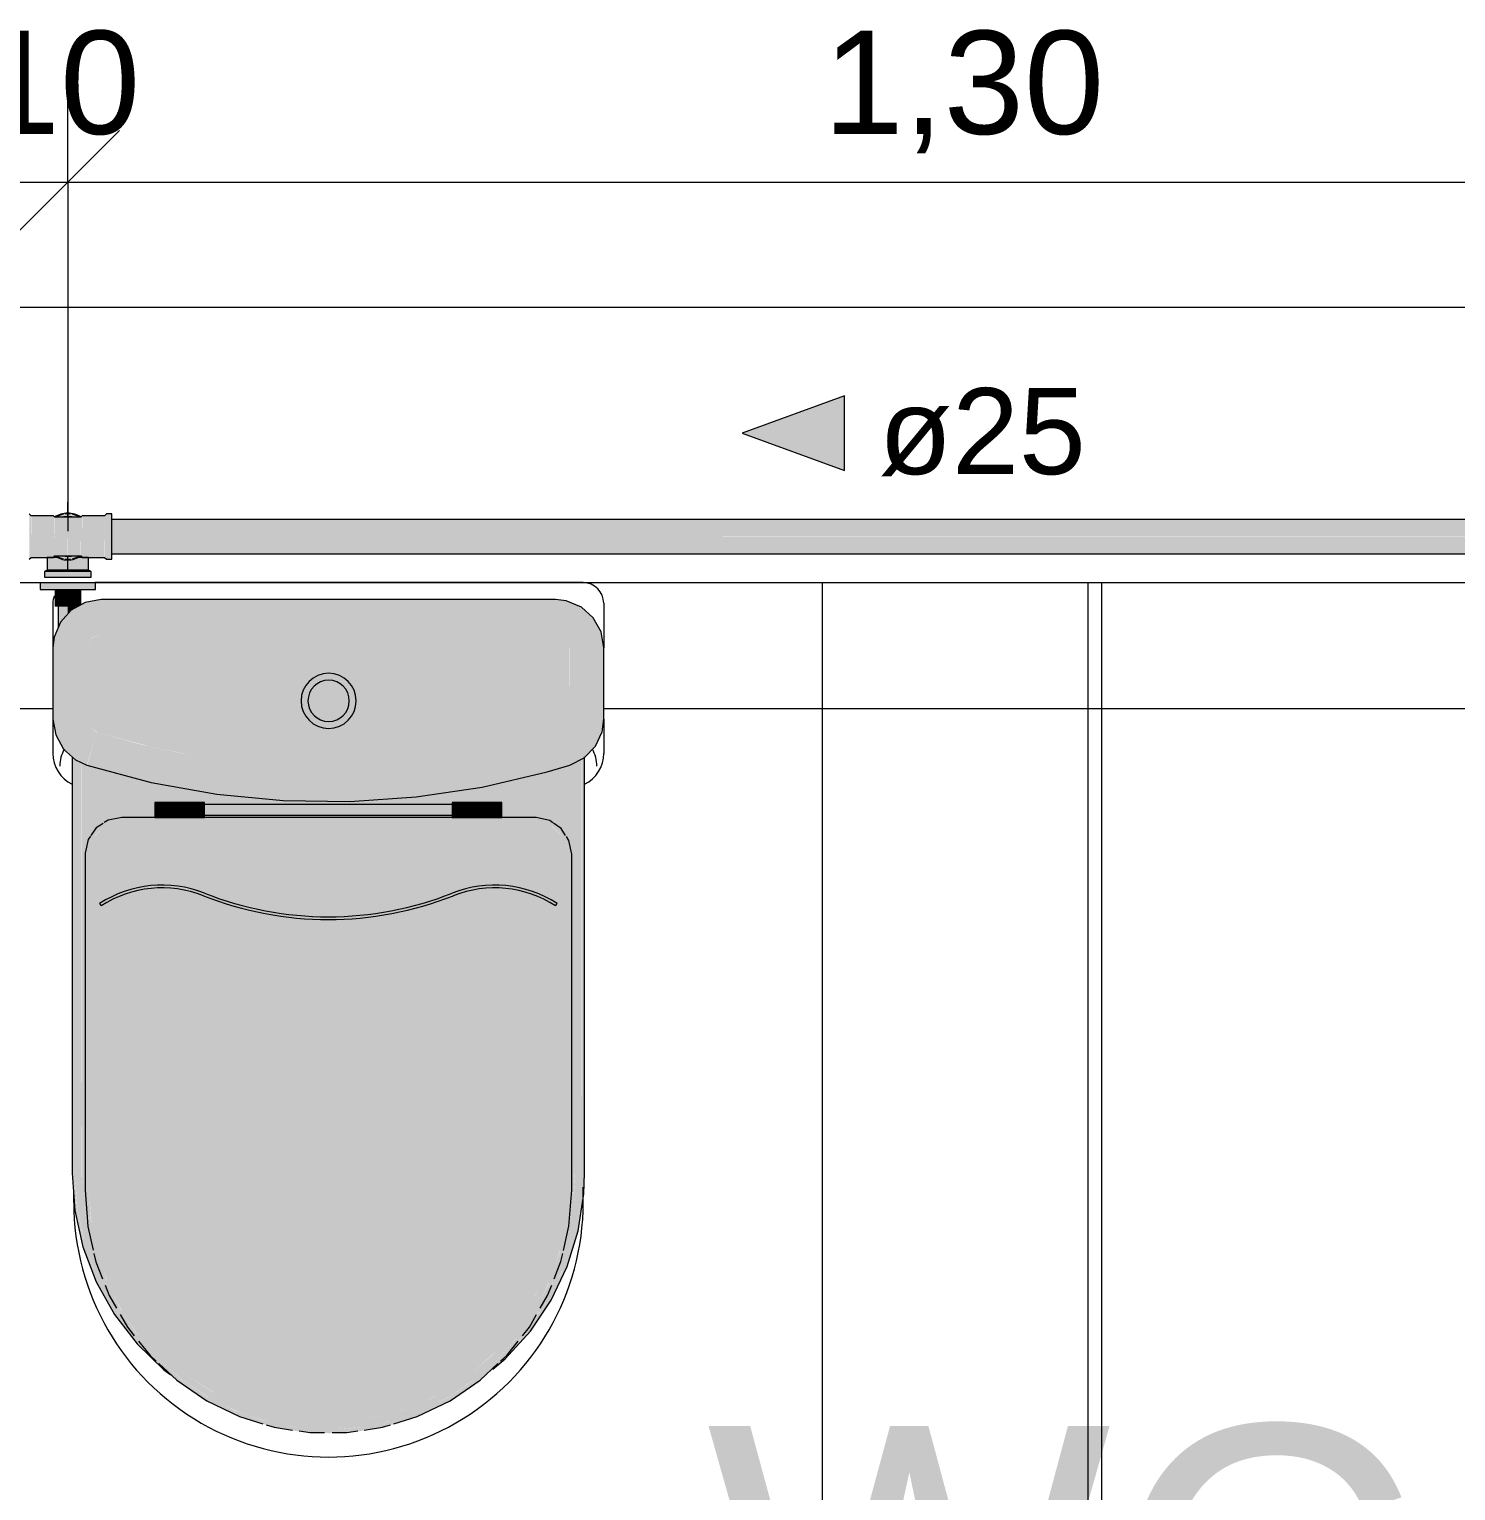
# Model space of a CAD drawing. Header units: metres. Extents: x -0.9 to 62, y -37.3 to 60.
# Drawn here: x 40.659 to 41.695, y 58.512 to 59.574 of the extents above; entities that cross this region are included whole.
import ezdxf

# ---------------------------------------------------------------- set-up
doc = ezdxf.new("R2010")
doc.units = ezdxf.units.M
for name, color, linetype, lineweight in [('A-ANNO-DIMS', 7, 'Continuous', 5), ('A-ANNO-DIMS-25', 7, 'Continuous', 5), ('ARQ-PAR', 7, 'Continuous', 5), ('ARQ-PIS', 7, 'Continuous', 5), ('ARQ-SAN', 7, 'Continuous', 5), ('ARQ-TEXTO-AMBIENTES-50', 7, 'Continuous', 5), ('KIRYA - PISO', 7, 'Continuous', 5), ('P-PIPE', 7, 'Continuous', 5), ('P-PIPE-CNTR', 7, 'Continuous', 5), ('P-PIPE-IDEN', 7, 'Continuous', 5), ('P-SANR-FIXT', 7, 'Continuous', 5)]:
    doc.layers.add(name, color=color, linetype=linetype, lineweight=lineweight)
doc.layers.add('ARQ_1100_BASE_TÉRREO_GARAGEM_dwg', color=7, linetype='Continuous', lineweight=5, true_color=0x767676)
doc.styles.add('Arial_2', font='arial.ttf', dxfattribs={"height": 0.075})
doc.styles.add('Arial_3', font='arial.ttf', dxfattribs={"height": 0.0625})
doc.styles.add('SansSerif', font='sanss___.ttf', dxfattribs={"height": 0.222776})
doc.dimstyles.new('Diagonal_-_2_mm_Arial_-_PRETO', dxfattribs={"dimscale": 0.3048, "dimtxt": 0.076519, "dimasz": 0.246063, "dimexe": 0.19685, "dimexo": 0.123031, "dimgap": 0.04101, "dimtad": 1, "dimrnd": 0.01, "dimzin": 0, "dimdsep": 46, "dimtxsty": 'Arial_2', "dimblk1": 'OBLIQUE', "dimblk2": 'OBLIQUE', "dimsah": 1, "dimcen": 0.09, "dimdle": 0.19685, "dimazin": 0, "dimtfac": 1, "dimtdec": 4, "dimtix": 1, "dimtmove": 0, "dimatfit": 3, "dimfxl": 1, "dimtvp": 1, "dimtolj": 1, "dimtzin": 0, "dimarcsym": 2})

# ---------------------------------------------------------------- blocks, each defined once
blk = doc.blocks.new('Joelho 90 com Bucha de Latao - Agua Fria_Soldavel - MEP - Tigre - Standard-V46-TÉRREO - 02')
at = {"layer": 'P-PIPE', "true_color": 0x009be6}
h = blk.add_hatch(color=142, dxfattribs=at)
h.paths.add_polyline_path([(43.6835, 59.1883), (43.6885, 59.1892), (43.6928, 59.1913), (43.6929, 59.1913), (43.6917, 59.191), (43.6861, 59.1891), (43.6798, 59.1894), (43.6744, 59.191), (43.676, 59.1902), (43.6791, 59.1889), (43.6831, 59.1884)])
h.paths.add_polyline_path([(43.6808, 59.1905), (43.6802, 59.1907), (43.6806, 59.1905)])
h.paths.add_polyline_path([(43.6929, 59.2191), (43.6928, 59.2194), (43.691, 59.2204), (43.6879, 59.2218), (43.6835, 59.2223), (43.6784, 59.2215), (43.6741, 59.2194), (43.6741, 59.2194), (43.6752, 59.2196), (43.6814, 59.2216), (43.6867, 59.2214), (43.6929, 59.2192)])
for points in [[(43.6684, 59.19), (43.6759, 59.1902), (43.6735, 59.191), (43.6725, 59.1903), (43.6686, 59.1902)], [(43.6687, 59.1809), (43.6835, 59.1809), (43.6835, 59.1883), (43.6783, 59.1892), (43.6759, 59.19), (43.6684, 59.19), (43.6686, 59.1809)], [(43.674, 59.191), (43.674, 59.1913), (43.6738, 59.1913), (43.6735, 59.191)], [(43.6835, 59.1809), (43.6983, 59.1809), (43.6985, 59.19), (43.6906, 59.19), (43.6879, 59.1889), (43.6835, 59.1883), (43.6835, 59.1852)], [(43.6906, 59.19), (43.694, 59.1903), (43.6938, 59.1906), (43.693, 59.191), (43.6925, 59.191), (43.6909, 59.1902), (43.6906, 59.1901)], [(43.693, 59.191), (43.6931, 59.1913), (43.6928, 59.1913), (43.693, 59.191)], [(43.6665, 59.1759), (43.6835, 59.1759), (43.6835, 59.1799), (43.6667, 59.1799)], [(43.6805, 59.1799), (43.6835, 59.1799), (43.6835, 59.1809), (43.6684, 59.1808), (43.667, 59.1799), (43.6802, 59.1799)], [(43.6992, 59.1799), (43.6999, 59.1801), (43.6982, 59.1809), (43.6835, 59.1809), (43.6836, 59.1799), (43.6985, 59.1799)], [(43.6999, 59.1759), (43.7005, 59.1759), (43.7002, 59.1799), (43.6835, 59.1799), (43.6835, 59.1759), (43.6994, 59.1759)]]:
    blk.add_hatch(color=142, dxfattribs=at).paths.add_polyline_path(points)
at = {"layer": 'P-PIPE'}
for p, q in [((43.6687, 59.1903), (43.6684, 59.19)), ((43.6684, 59.19), (43.6684, 59.1809)), ((43.6763, 59.19), (43.6684, 59.19)), ((43.6743, 59.191), (43.6735, 59.191)), ((43.6735, 59.191), (43.6743, 59.191)), ((43.6985, 59.19), (43.6906, 59.19)), ((43.6934, 59.191), (43.6926, 59.191)), ((43.6926, 59.191), (43.6934, 59.191)), ((43.6986, 59.19), (43.6982, 59.1903)), ((43.6986, 59.1809), (43.6986, 59.19)), ((43.6684, 59.1809), (43.6665, 59.1799)), ((43.6665, 59.1799), (43.6665, 59.1759)), ((43.6835, 59.1799), (43.6665, 59.1799)), ((43.6835, 59.1809), (43.6684, 59.1809)), ((43.6986, 59.1809), (43.6835, 59.1809)), ((43.7005, 59.1799), (43.6835, 59.1799)), ((43.7005, 59.1799), (43.6986, 59.1809)), ((43.7005, 59.1759), (43.7005, 59.1799)), ((43.6665, 59.1759), (43.6835, 59.1759)), ((43.6835, 59.1759), (43.7005, 59.1759))]:
    blk.add_line(p, q, dxfattribs=at)
for start, end in [(90, 124.4132), (55.5868, 90), (235.5868, 270), (270, 304.4132)]:
    blk.add_arc((43.6835, 59.2053), 0.017, start, end, dxfattribs=at)
blk = doc.blocks.new('UT_Bacia com caixa acoplada - UT_Bacia com caixa acoplada-3720114-TÉRREO - 02')
at = {"layer": 'P-SANR-FIXT', "true_color": 0xf4f2f0}
for points in [[(-0.2, -0.0473), (-0.175, -0.0472), (-0.1721, -0.0402), (-0.165, -0.0373), (-0.165, -0.0123), (-0.1746, -0.0137), (-0.1832, -0.0175), (-0.1898, -0.0227), (-0.1957, -0.0307), (-0.1989, -0.0388), (-0.1998, -0.0461)], [(-0.0374, -0.0373), (0.165, -0.0373), (0.165, -0.0123), (-0.165, -0.0125), (-0.165, -0.0373), (-0.0827, -0.0373)], [(0.1879, -0.0473), (0.2, -0.0473), (0.1986, -0.0377), (0.1948, -0.0291), (0.1892, -0.0221), (0.1824, -0.017), (0.1735, -0.0134), (0.165, -0.0125), (0.165, -0.0373), (0.1721, -0.0402), (0.175, -0.0473), (0.186, -0.0473)], [(-0.2, -0.0991), (-0.175, -0.0991), (-0.175, -0.0473), (-0.2, -0.0473), (-0.2, -0.0894)], [(0.1859, -0.0991), (0.2, -0.0991), (0.1998, -0.0473), (0.175, -0.0473), (0.175, -0.0991), (0.183, -0.0991)], [(-0.1754, -0.1325), (-0.168, -0.1087), (-0.1731, -0.105), (-0.175, -0.0991), (-0.2, -0.0991), (-0.1967, -0.1138), (-0.1927, -0.1193), (-0.1881, -0.1254), (-0.1756, -0.1324)], [(0.1754, -0.1325), (0.1885, -0.125), (0.1924, -0.1198), (0.1969, -0.1134), (0.1998, -0.0991), (0.175, -0.0991), (0.1731, -0.105), (0.168, -0.1087), (0.1753, -0.1324)], [(-0.1841, -0.4288), (-0.1841, -0.1276), (-0.186, -0.1267), (-0.186, -0.4288)], [(0.186, -0.4288), (0.1858, -0.1267), (0.1841, -0.1276), (0.1841, -0.4288)], [(-0.1841, -0.4288), (-0.1792, -0.4288), (-0.1795, -0.1302), (-0.1841, -0.1276), (-0.1841, -0.4285)], [(0.1841, -0.4288), (0.1839, -0.1278), (0.1792, -0.1304), (0.1792, -0.4288), (0.1838, -0.4288)], [(-0.1739, -0.1971), (-0.1707, -0.1852), (-0.162, -0.1764), (-0.15, -0.1732), (-0.15, -0.1705), (-0.1633, -0.1741), (-0.173, -0.1838), (-0.1766, -0.1971), (-0.1749, -0.1971)], [(-0.169, -0.1971), (-0.1674, -0.1896), (-0.1631, -0.1835), (-0.1573, -0.1796), (-0.15, -0.1781), (-0.1501, -0.1732), (-0.162, -0.1764), (-0.1708, -0.1854), (-0.1739, -0.1971), (-0.1702, -0.1971)], [(-0.0147, -0.1732), (0.15, -0.1732), (0.15, -0.1705), (-0.15, -0.1705), (-0.15, -0.1732), (-0.0356, -0.1732)], [(-0.1304, -0.1781), (0.15, -0.1781), (0.15, -0.1732), (-0.15, -0.1732), (-0.15, -0.1781), (-0.1341, -0.1781)], [(0.1739, -0.1971), (0.1766, -0.1971), (0.173, -0.1838), (0.1633, -0.1741), (0.15, -0.1705), (0.1501, -0.1732), (0.162, -0.1764), (0.1707, -0.1852), (0.1736, -0.1959)], [(0.173, -0.1971), (0.1739, -0.1971), (0.1707, -0.1852), (0.1617, -0.1763), (0.15, -0.1732), (0.15, -0.1781), (0.1575, -0.1797), (0.1636, -0.1839), (0.1676, -0.1899), (0.169, -0.1971), (0.173, -0.1971)], [(0.169, -0.1799), (0.1673, -0.1781), (0.1687, -0.1796), (0.169, -0.1798)], [(-0.1739, -0.4411), (-0.1739, -0.1971), (-0.1766, -0.1971), (-0.1766, -0.4411)], [(-0.1739, -0.4411), (-0.169, -0.4411), (-0.169, -0.1971), (-0.1739, -0.1971), (-0.1739, -0.4314)], [(0.1739, -0.4411), (0.1739, -0.1971), (0.169, -0.1971), (0.169, -0.4411), (0.1736, -0.4411)], [(0.1766, -0.4411), (0.1766, -0.1971), (0.1739, -0.1971), (0.1739, -0.4411)], [(0, -0.2446), (0.0232, -0.2435), (0.0462, -0.2402), (0.0688, -0.2348), (0.0907, -0.2273), (0.1094, -0.2224), (0.1289, -0.222), (0.1483, -0.2265), (0.165, -0.2347), (0.166, -0.233), (0.1476, -0.2241), (0.1287, -0.22), (0.1091, -0.2204), (0.09, -0.2254), (0.0682, -0.2329), (0.0458, -0.2383), (0.023, -0.2415), (0, -0.2426), (-0.0232, -0.2415), (-0.0462, -0.2382), (-0.0688, -0.2327), (-0.0907, -0.2252), (-0.1101, -0.2204), (-0.1289, -0.22), (-0.1483, -0.2243), (-0.166, -0.233), (-0.165, -0.2347), (-0.1469, -0.226), (-0.128, -0.222), (-0.1091, -0.2224), (-0.0889, -0.2279), (-0.0682, -0.235), (-0.0458, -0.2403), (-0.023, -0.2435), (-0.0036, -0.2444)], [(-0.1766, -0.4411), (-0.1766, -0.4411), (-0.1766, -0.4314)], [(0, -0.6177), (0.023, -0.6161), (0.0457, -0.6116), (0.0686, -0.6037), (0.0896, -0.5931), (0.1091, -0.5798), (0.1249, -0.5659), (0.1412, -0.547), (0.1536, -0.528), (0.1638, -0.5067), (0.1707, -0.4861), (0.1751, -0.4638), (0.1766, -0.4411), (0.1739, -0.4411), (0.172, -0.4659), (0.1678, -0.4868), (0.1598, -0.5094), (0.1496, -0.5296), (0.1366, -0.5486), (0.123, -0.5641), (0.1042, -0.5802), (0.087, -0.5917), (0.0647, -0.6024), (0.0437, -0.6093), (0.0217, -0.6136), (0, -0.615), (-0.024, -0.6133), (-0.0464, -0.6086), (-0.0666, -0.6018), (-0.0882, -0.5909), (-0.1059, -0.5791), (-0.123, -0.5641), (-0.1387, -0.5459), (-0.1507, -0.528), (-0.1613, -0.5057), (-0.1683, -0.4845), (-0.1724, -0.4638), (-0.1739, -0.4411), (-0.1766, -0.4411), (-0.1751, -0.4641), (-0.1706, -0.4868), (-0.1631, -0.5086), (-0.1528, -0.5296), (-0.1401, -0.5486), (-0.1249, -0.5659), (-0.1059, -0.5822), (-0.087, -0.5946), (-0.0666, -0.6046), (-0.0444, -0.6119), (-0.0227, -0.6162), (-0.0003, -0.6176)], [(0, -0.615), (0.024, -0.6133), (0.0471, -0.6084), (0.0676, -0.6013), (0.0883, -0.5908), (0.1075, -0.5777), (0.123, -0.564), (0.1386, -0.5461), (0.1506, -0.528), (0.1613, -0.5057), (0.1683, -0.4845), (0.1724, -0.4638), (0.1739, -0.4411), (0.169, -0.4411), (0.1674, -0.4638), (0.1626, -0.4868), (0.1552, -0.5077), (0.1464, -0.5256), (0.1341, -0.544), (0.1195, -0.5606), (0.1029, -0.5752), (0.0828, -0.5883), (0.0647, -0.5972), (0.0435, -0.6044), (0.0221, -0.6086), (0, -0.6101), (-0.0234, -0.6084), (-0.0457, -0.6037), (-0.0666, -0.5963), (-0.0845, -0.5874), (-0.103, -0.5751), (-0.121, -0.5589), (-0.1341, -0.544), (-0.1464, -0.5256), (-0.1561, -0.5057), (-0.1633, -0.4848), (-0.1676, -0.4631), (-0.169, -0.4411), (-0.1739, -0.4411), (-0.172, -0.4659), (-0.1678, -0.4868), (-0.1598, -0.5094), (-0.1496, -0.5296), (-0.1366, -0.5486), (-0.123, -0.5641), (-0.1053, -0.5794), (-0.0852, -0.5926), (-0.0645, -0.6025), (-0.0437, -0.6093), (-0.0227, -0.6135), (-0.0046, -0.6147)]]:
    blk.add_hatch(color=7, dxfattribs=at).paths.add_polyline_path(points)
h = blk.add_hatch(color=7, dxfattribs=at)
h.paths.add_polyline_path([(0, -0.1341), (0.0341, -0.1331), (0.068, -0.13), (0.1018, -0.1249), (0.1351, -0.1178), (0.168, -0.1087), (0.1731, -0.105), (0.175, -0.0991), (0.1747, -0.0466), (0.1721, -0.0402), (0.165, -0.0373), (-0.165, -0.0373), (-0.1722, -0.0405), (-0.175, -0.0473), (-0.175, -0.0991), (-0.1731, -0.105), (-0.1672, -0.1089), (-0.1307, -0.1187), (-0.0982, -0.1254), (-0.068, -0.13), (-0.0341, -0.1331), (-0.0085, -0.1338)])
h.paths.add_polyline_path([(0.0002, -0.1058), (-0.005, -0.1051), (-0.0098, -0.1031), (-0.0139, -0.0999), (-0.0171, -0.0958), (-0.0191, -0.091), (-0.0198, -0.0858), (-0.0191, -0.0806), (-0.0171, -0.0758), (-0.0139, -0.0717), (-0.0098, -0.0685), (-0.005, -0.0665), (0.0002, -0.0658), (0.0054, -0.0665), (0.0102, -0.0685), (0.0147, -0.0721), (0.0175, -0.0758), (0.0195, -0.0806), (0.0202, -0.0858), (0.0195, -0.091), (0.0175, -0.0958), (0.0139, -0.1003), (0.0102, -0.1031), (0.0054, -0.1051)])
at = {"layer": 'P-SANR-FIXT', "true_color": 0xf4f4f4}
h = blk.add_hatch(color=7, dxfattribs=at)
h.paths.add_polyline_path([(0.0002, -0.1058), (0.0054, -0.1051), (0.0102, -0.1031), (0.0147, -0.0995), (0.0175, -0.0958), (0.0195, -0.091), (0.0202, -0.0858), (0.0195, -0.0806), (0.0175, -0.0758), (0.0143, -0.0717), (0.0102, -0.0685), (0.0054, -0.0665), (0.0002, -0.0658), (-0.005, -0.0665), (-0.0098, -0.0685), (-0.0143, -0.0721), (-0.0171, -0.0758), (-0.0191, -0.0806), (-0.0198, -0.0858), (-0.0191, -0.091), (-0.0171, -0.0958), (-0.0139, -0.0999), (-0.0098, -0.1031), (-0.005, -0.1051), (0, -0.1058)])
h.paths.add_polyline_path([(0.0002, -0.1008), (-0.0037, -0.1003), (-0.0073, -0.0988), (-0.0109, -0.0958), (-0.0128, -0.0933), (-0.0143, -0.0894), (-0.0147, -0.0852), (-0.0139, -0.0811), (-0.0123, -0.0777), (-0.0098, -0.0747), (-0.0073, -0.0728), (-0.0037, -0.0713), (0.0002, -0.0708), (0.0041, -0.0713), (0.0079, -0.073), (0.0108, -0.0752), (0.0132, -0.0783), (0.0147, -0.0819), (0.0151, -0.0863), (0.0147, -0.0897), (0.0132, -0.0933), (0.0102, -0.0969), (0.0077, -0.0988), (0.0041, -0.1003), (0.0016, -0.1006)])
for points in [[(0.0002, -0.1008), (0.0046, -0.1001), (0.0079, -0.0986), (0.0108, -0.0964), (0.0132, -0.0933), (0.0147, -0.0894), (0.0152, -0.0858), (0.0143, -0.0811), (0.0132, -0.0783), (0.0102, -0.0747), (0.0077, -0.0728), (0.0041, -0.0713), (0.0002, -0.0708), (-0.0037, -0.0713), (-0.0073, -0.0728), (-0.0104, -0.0752), (-0.0128, -0.0783), (-0.0143, -0.0819), (-0.0147, -0.0864), (-0.0139, -0.0905), (-0.0128, -0.0933), (-0.0098, -0.0969), (-0.0066, -0.0991), (-0.0037, -0.1003), (0, -0.1008)], [(-0.114, -0.1704), (-0.114, -0.1596), (-0.126, -0.1597), (-0.126, -0.1704), (-0.1251, -0.1704)], [(-0.114, -0.1704), (-0.102, -0.1703), (-0.102, -0.1596), (-0.114, -0.1597), (-0.114, -0.1703)], [(-0.0979, -0.1704), (-0.09, -0.1703), (-0.09, -0.1596), (-0.102, -0.1597), (-0.102, -0.1704)], [(-0.0883, -0.1689), (0.09, -0.1688), (0.09, -0.1611), (-0.09, -0.1612), (-0.09, -0.1689), (-0.0887, -0.1689)], [(0.0986, -0.1704), (0.102, -0.1703), (0.102, -0.1596), (0.09, -0.1597), (0.09, -0.1704)], [(0.1061, -0.1704), (0.114, -0.1703), (0.114, -0.1596), (0.102, -0.1597), (0.102, -0.1704)], [(0.114, -0.1704), (0.126, -0.1703), (0.126, -0.1596), (0.114, -0.1597), (0.114, -0.1703)]]:
    blk.add_hatch(color=7, dxfattribs=at).paths.add_polyline_path(points)
at = {"layer": 'P-SANR-FIXT', "true_color": 0xf4f2f0}
h = blk.add_hatch(color=7, dxfattribs=at)
h.paths.add_polyline_path([(0, -0.1591), (0.0382, -0.1578), (0.0753, -0.1542), (0.1089, -0.1489), (0.1441, -0.1412), (0.1753, -0.1324), (0.168, -0.1087), (0.1307, -0.1187), (0.0982, -0.1254), (0.068, -0.13), (0.0341, -0.1331), (0, -0.1341), (-0.0374, -0.1328), (-0.068, -0.13), (-0.1053, -0.1241), (-0.1351, -0.1178), (-0.168, -0.1087), (-0.1752, -0.1326), (-0.1373, -0.1429), (-0.1028, -0.15), (-0.071, -0.1548), (-0.0356, -0.158), (-0.0053, -0.1589)])
h.paths.add_polyline_path([(-0.0178, -0.1572), (-0.0178, -0.1572), (-0.0349, -0.1572)])
h = blk.add_hatch(color=7, dxfattribs=at)
h.paths.add_polyline_path([(0.1725, -0.4768), (0.1731, -0.4752), (0.1777, -0.4522), (0.1792, -0.4258), (0.1792, -0.1304), (0.1747, -0.1327), (0.1373, -0.1429), (0.1062, -0.1495), (0.071, -0.1548), (0.0356, -0.158), (-0.0012, -0.1591), (-0.0388, -0.1577), (-0.0753, -0.1542), (-0.1089, -0.1489), (-0.1433, -0.1414), (-0.1764, -0.132), (-0.1792, -0.1304), (-0.179, -0.4314), (-0.1777, -0.4522), (-0.1751, -0.4638), (-0.1766, -0.4411), (-0.1766, -0.1971), (-0.173, -0.1838), (-0.1633, -0.1741), (-0.1499, -0.1705), (0.1506, -0.1707), (0.1633, -0.1741), (0.1731, -0.184), (0.1766, -0.1972), (0.1766, -0.442), (0.1751, -0.4641), (0.1729, -0.4752)])
h.paths.add_polyline_path([(-0.1062, -0.1704), (-0.126, -0.1703), (-0.126, -0.1596), (-0.09, -0.1597), (-0.09, -0.1611), (0.09, -0.1611), (0.09, -0.1596), (0.126, -0.1597), (0.126, -0.1704), (0.09, -0.1703), (0.09, -0.1689), (-0.09, -0.1689), (-0.09, -0.1704), (-0.1053, -0.1704)])
h = blk.add_hatch(color=7, dxfattribs=at)
h.paths.add_polyline_path([(0, -0.6101), (0.0221, -0.6086), (0.0437, -0.6043), (0.0647, -0.5972), (0.0845, -0.5874), (0.1029, -0.5752), (0.121, -0.5589), (0.1341, -0.544), (0.1464, -0.5256), (0.1561, -0.5057), (0.1633, -0.4848), (0.1676, -0.4631), (0.169, -0.4411), (0.169, -0.1971), (0.1676, -0.1899), (0.1634, -0.1837), (0.1573, -0.1796), (0.15, -0.1781), (-0.1507, -0.1782), (-0.1573, -0.1796), (-0.1634, -0.1837), (-0.1676, -0.1899), (-0.169, -0.1971), (-0.169, -0.4415), (-0.1676, -0.4631), (-0.1633, -0.4848), (-0.1561, -0.5057), (-0.1464, -0.5256), (-0.1341, -0.544), (-0.1195, -0.5606), (-0.1029, -0.5752), (-0.0827, -0.5883), (-0.0647, -0.5972), (-0.0437, -0.6043), (-0.0221, -0.6086), (-0.0147, -0.6091)])
h.paths.add_polyline_path([(0, -0.2446), (-0.0232, -0.2435), (-0.0462, -0.2402), (-0.0688, -0.2348), (-0.0907, -0.2273), (-0.1094, -0.2224), (-0.1289, -0.222), (-0.1483, -0.2265), (-0.165, -0.2347), (-0.166, -0.233), (-0.1483, -0.2243), (-0.128, -0.22), (-0.1091, -0.2204), (-0.09, -0.2254), (-0.0682, -0.2329), (-0.0458, -0.2383), (-0.023, -0.2415), (0, -0.2426), (0.0232, -0.2415), (0.0462, -0.2382), (0.0688, -0.2327), (0.0907, -0.2252), (0.1101, -0.2204), (0.1289, -0.22), (0.1483, -0.2243), (0.166, -0.233), (0.165, -0.2347), (0.1476, -0.2262), (0.1287, -0.222), (0.1091, -0.2224), (0.0907, -0.2273), (0.0688, -0.2348), (0.0462, -0.2402), (0.0232, -0.2435), (0.0036, -0.2444)])
h = blk.add_hatch(color=7, dxfattribs=at)
h.paths.add_polyline_path([(-0.1157, -0.5742), (-0.1249, -0.5659), (-0.1353, -0.5544), (-0.1414, -0.5466), (-0.1434, -0.544), (-0.1469, -0.5397), (-0.1604, -0.5191), (-0.1708, -0.4974), (-0.1781, -0.4752), (-0.1826, -0.4529), (-0.1841, -0.4288), (-0.186, -0.4288), (-0.1837, -0.454), (-0.1825, -0.4651), (-0.1751, -0.4911), (-0.1671, -0.5108), (-0.1548, -0.5322), (-0.138, -0.5534), (-0.123, -0.5685), (-0.1159, -0.574)])
h.paths.add_polyline_path([(0.118, -0.5723), (0.1232, -0.5682), (0.141, -0.5502), (0.1552, -0.5315), (0.1669, -0.5112), (0.1762, -0.4879), (0.1825, -0.4651), (0.186, -0.4288), (0.1841, -0.4288), (0.1823, -0.454), (0.1772, -0.4784), (0.1697, -0.5002), (0.1583, -0.5226), (0.1461, -0.5409), (0.1414, -0.5466), (0.1387, -0.5502), (0.1249, -0.5659), (0.1194, -0.571)])
h = blk.add_hatch(color=7, dxfattribs=at)
h.paths.add_polyline_path([(-0.1424, -0.5452), (-0.1539, -0.5275), (-0.1622, -0.5107), (-0.1643, -0.5057), (-0.1681, -0.4946), (-0.171, -0.4848), (-0.1777, -0.4522), (-0.1792, -0.4288), (-0.1841, -0.4288), (-0.1823, -0.454), (-0.1772, -0.4784), (-0.1697, -0.5002), (-0.1595, -0.5209), (-0.1461, -0.5409), (-0.1428, -0.5447)])
h.paths.add_polyline_path([(0.1426, -0.5449), (0.1472, -0.5392), (0.1601, -0.5196), (0.1708, -0.4974), (0.1781, -0.4752), (0.1826, -0.4521), (0.1841, -0.4288), (0.1792, -0.4288), (0.1777, -0.4522), (0.1706, -0.4868), (0.1656, -0.5022), (0.1618, -0.5115), (0.1541, -0.5271), (0.1514, -0.5318), (0.1453, -0.5409), (0.1432, -0.544)])
h = blk.add_hatch(color=7, dxfattribs=at)
h.paths.add_polyline_path([(0.1075, -0.5812), (0.1195, -0.5709), (0.1191, -0.571), (0.1091, -0.5798)])
h.paths.add_polyline_path([(0.0676, -0.6042), (0.0823, -0.5972), (0.0818, -0.5972), (0.0686, -0.6037)])
h.paths.add_polyline_path([(0.0457, -0.6116), (0.0673, -0.6043), (0.0502, -0.6101)])
h.paths.add_polyline_path([(0.023, -0.6161), (0.0375, -0.6135), (0.0428, -0.6122), (0.0306, -0.6146)])
h.paths.add_polyline_path([(0, -0.6177), (0.0221, -0.6162), (0.0079, -0.6171), (0.0003, -0.6176)])
h.paths.add_polyline_path([(-0.1249, -0.5659), (-0.1339, -0.5561), (-0.1302, -0.5602), (-0.1256, -0.5652)])
h.paths.add_polyline_path([(-0.0883, -0.594), (-0.1018, -0.5853), (-0.0941, -0.5904), (-0.0919, -0.5917)])
h.paths.add_polyline_path([(-0.0457, -0.6116), (-0.0589, -0.6075), (-0.0526, -0.6095), (-0.0468, -0.6113)])
h.paths.add_polyline_path([(0, -0.6177), (-0.0147, -0.6169), (-0.0073, -0.6174), (-0.0006, -0.6176)])
h.paths.add_polyline_path([(0.1529, -0.5294), (0.1621, -0.5109), (0.1548, -0.5256), (0.1536, -0.528)])
h.paths.add_polyline_path([(0.1631, -0.5086), (0.1681, -0.4946), (0.1669, -0.4975), (0.1634, -0.5079)])
h.paths.add_polyline_path([(-0.1631, -0.5086), (-0.1673, -0.4974), (-0.1656, -0.5022), (-0.1634, -0.5079)])
at = {"layer": 'P-SANR-FIXT'}
for p, q in [((0.165, -0.0123), (-0.165, -0.0123)), ((-0.2, -0.0473), (-0.2, -0.0991)), ((0.2, -0.0991), (0.2, -0.0473)), ((-0.1861, -0.1265), (-0.1861, -0.4288)), ((0.1861, -0.4288), (0.1861, -0.1265)), ((-0.114, -0.1596), (-0.126, -0.1596)), ((-0.126, -0.1596), (-0.126, -0.1704)), ((-0.114, -0.1704), (-0.114, -0.1596)), ((-0.102, -0.1596), (-0.114, -0.1596)), ((-0.114, -0.1596), (-0.114, -0.1704)), ((-0.09, -0.1596), (-0.102, -0.1596)), ((-0.102, -0.1596), (-0.102, -0.1704)), ((-0.102, -0.1704), (-0.102, -0.1596)), ((-0.09, -0.1704), (-0.09, -0.1596)), ((0.09, -0.1611), (-0.09, -0.1611)), ((-0.09, -0.1689), (0.09, -0.1689)), ((0.102, -0.1596), (0.09, -0.1596)), ((0.09, -0.1596), (0.09, -0.1704)), ((0.102, -0.1704), (0.102, -0.1596)), ((0.114, -0.1596), (0.102, -0.1596)), ((0.102, -0.1596), (0.102, -0.1704)), ((0.126, -0.1596), (0.114, -0.1596)), ((0.114, -0.1596), (0.114, -0.1704)), ((0.114, -0.1704), (0.114, -0.1596)), ((0.126, -0.1704), (0.126, -0.1596)), ((0.15, -0.1705), (-0.15, -0.1705)), ((-0.126, -0.1704), (-0.114, -0.1704)), ((-0.114, -0.1704), (-0.102, -0.1704)), ((-0.102, -0.1704), (-0.09, -0.1704)), ((0.09, -0.1704), (0.102, -0.1704)), ((0.102, -0.1704), (0.114, -0.1704)), ((0.114, -0.1704), (0.126, -0.1704)), ((-0.1767, -0.1971), (-0.1767, -0.4411)), ((0.1767, -0.4411), (0.1767, -0.1971)), ((-0.165, -0.2347), (-0.166, -0.233)), ((0.166, -0.233), (0.165, -0.2347))]:
    blk.add_line(p, q, dxfattribs=at)
at = {"layer": 'P-SANR-FIXT', "flags": 128}
for points in [[(-0.165, -0.0123), (-0.1765, -0.0143), (-0.1868, -0.0199), (-0.1946, -0.0286), (-0.1991, -0.0395), (-0.2, -0.0473)], [(0.2, -0.0473), (0.198, -0.0358), (0.1924, -0.0255), (0.1837, -0.0177), (0.1728, -0.0132), (0.165, -0.0123)], [(-0.2, -0.0991), (-0.198, -0.1106), (-0.1924, -0.1209), (-0.1837, -0.1287), (-0.1754, -0.1325)], [(0.1754, -0.1325), (0.1858, -0.1272), (0.1939, -0.1188), (0.1988, -0.1082), (0.2, -0.0991)], [(-0.1754, -0.1325), (-0.1286, -0.145), (-0.081, -0.1535), (-0.0328, -0.1582), (0.0155, -0.1589), (0.0638, -0.1556), (0.1117, -0.1485), (0.1588, -0.1374), (0.1754, -0.1325)], [(-0.1636, -0.1748), (-0.1686, -0.178), (-0.1725, -0.1836)], [(-0.15, -0.1705), (-0.16, -0.1724), (-0.1627, -0.1742)], [(0.1631, -0.1744), (0.1608, -0.1727), (0.1508, -0.1705), (0.15, -0.1705)], [(0.1723, -0.1835), (0.1691, -0.1786), (0.1635, -0.1747)], [(-0.1727, -0.184), (-0.1744, -0.1864), (-0.1766, -0.1963), (-0.1767, -0.1971)], [(0.1767, -0.1971), (0.1747, -0.1871), (0.1729, -0.1844)], [(-0.1861, -0.4288), (-0.1842, -0.4559), (-0.1783, -0.4823), (-0.1686, -0.5077), (-0.1554, -0.5313), (-0.1389, -0.5528), (-0.1194, -0.5717), (-0.1145, -0.5752)], [(0.1194, -0.571), (0.1284, -0.5636), (0.1467, -0.5435), (0.1618, -0.521), (0.1734, -0.4965), (0.1814, -0.4706), (0.1855, -0.4438), (0.1861, -0.4288)], [(-0.1767, -0.4411), (-0.1747, -0.4674), (-0.1707, -0.4847)], [(0.1707, -0.4849), (0.1747, -0.4673), (0.1767, -0.4411)], [(-0.1702, -0.4872), (-0.1688, -0.4932), (-0.1639, -0.5055)], [(0.1639, -0.5055), (0.1688, -0.493), (0.1702, -0.4872)], [(-0.1621, -0.5101), (-0.1592, -0.5177), (-0.1539, -0.5268)], [(0.1539, -0.5268), (0.1592, -0.5176), (0.1622, -0.5101)], [(-0.1512, -0.5315), (-0.1459, -0.5406), (-0.1409, -0.547)], [(0.1409, -0.5469), (0.146, -0.5405), (0.1512, -0.5315)], [(-0.1378, -0.5508), (-0.1295, -0.5612), (-0.125, -0.5654)], [(0.1251, -0.5653), (0.1296, -0.5612), (0.1378, -0.5508)], [(-0.1232, -0.5671), (-0.1101, -0.5792), (-0.0883, -0.5941), (-0.0645, -0.6055), (-0.0476, -0.6107)], [(0.0475, -0.6108), (0.0646, -0.6055), (0.0884, -0.594), (0.1102, -0.5791), (0.1231, -0.5671)], [(-0.0451, -0.6115), (-0.0393, -0.6133), (-0.0261, -0.6153)], [(0.0261, -0.6153), (0.0394, -0.6133), (0.0451, -0.6115)], [(-0.0212, -0.616), (-0.0131, -0.6172), (-0.0027, -0.6172)], [(0.0028, -0.6172), (0.0133, -0.6172), (0.0213, -0.616)]]:
    blk.add_lwpolyline(points, dxfattribs=at)
at = {"layer": 'P-SANR-FIXT'}
for centre, radius, start, end in [((0.0002, -0.0858), 0.02, 0, 180), ((0.0002, -0.0858), 0.02, 0, 180), ((0.0002, -0.0858), 0.015, 0, 180), ((0.0002, -0.0858), 0.02, 180, 0), ((0.0002, -0.0858), 0.02, 180, 0), ((0.0002, -0.0858), 0.015, 180, 360), ((-0.1207, -0.303), 0.0834, 68.4075, 122.9655), ((-0.1207, -0.303), 0.0814, 68.4075, 122.9655), ((0.1207, -0.303), 0.0834, 57.0345, 111.5925), ((0.1207, -0.303), 0.0814, 57.0345, 111.5925), ((0, 0.002), 0.2466, 248.4075, 291.5925), ((0, 0.002), 0.2446, 248.4075, 291.5925)]:
    blk.add_arc(centre, radius, start, end, dxfattribs=at)
blk = doc.blocks.new('Celite_Flexivel_Metais - 300mm Aço Inox - 1_2_-3705810-TÉRREO - 02')
at = {"layer": 'P-SANR-FIXT', "true_color": 0xf4f4f4}
for points in [[(0.057, 0.0321), (0.0557, 0.0293), (0.05, 0.0216), (0.05, 0.017), (0.057, 0.017), (0.057, 0.0307)], [(0.05, 0.0222), (0.0437, 0.017), (0.05, 0.0171), (0.05, 0.0216)], [(0.0433, 0.017), (0.0431, 0.017), (0.0407, 0.0159), (0.0407, 0.005), (0.05, 0.005), (0.05, 0.017), (0.0433, 0.017)], [(0.05, 0.017), (0.05, 0.005), (0.0593, 0.005), (0.0593, 0.017), (0.0504, 0.017)], [(0.07, 0.005), (0.03, 0.005), (0.03, 0), (0.07, 0), (0.07, 0.0013)]]:
    blk.add_hatch(color=7, dxfattribs=at).paths.add_polyline_path(points)
at = {"layer": 'P-SANR-FIXT'}
for p, q in [((0.057, 0.017), (0.057, 0.0321)), ((0.0407, 0.005), (0.0407, 0.0159)), ((0.0432, 0.017), (0.05, 0.017)), ((0.05, 0.017), (0.0593, 0.017)), ((0.05, 0.017), (0.05, 0.005)), ((0.0593, 0.005), (0.0593, 0.017)), ((0.03, 0.005), (0.03, 0)), ((0.07, 0.005), (0.03, 0.005)), ((0.03, 0), (0.07, 0)), ((0.07, 0), (0.07, 0.005))]:
    blk.add_line(p, q, dxfattribs=at)
blk = doc.blocks.new('ARQ_1100_BASE_TÉRREO_GARAGEM_dwg_BACIA-3723938-TÉRREO - 02')
at = {"layer": 'ARQ-SAN', "color": 253, "true_color": 0xaaaaaa}
for p, q in [((-8575.3304, 17786.2668), (-8575.3304, 17786.2558)), ((-8574.9604, 17786.2668), (-8574.9604, 17786.2576)), ((-8575.3453, 17785.9159), (-8575.3453, 17785.9408)), ((-8574.9453, 17785.9159), (-8574.9453, 17785.9408)), ((-8575.3453, 17785.8318), (-8575.3453, 17785.8641)), ((-8574.9453, 17785.8318), (-8574.9453, 17785.8641)), ((-8575.3303, 17785.8168), (-8574.9761, 17785.8168))]:
    blk.add_line(p, q, dxfattribs=at)
for centre, radius, start, end in [((-8575.1454, 17786.2668), 0.185, 0.0016, 180.0016), ((-8575.3203, 17785.9408), 0.025, 116.3728, 180.0041), ((-8574.9703, 17785.9408), 0.025, 359.999, 63.5777), ((-8575.3153, 17785.9501), 0.025, 180.0016, 209.5135), ((-8574.9753, 17785.9501), 0.025, 330.1414, 359.7684), ((-8575.3303, 17785.8318), 0.015, 180.0016, 269.9975), ((-8574.9603, 17785.8318), 0.015, 338.6094, 359.9937)]:
    blk.add_arc(centre, radius, start, end, dxfattribs=at)
blk = doc.blocks.new('ARQ_1100_BASE_TÉRREO_GARAGEM_dwg-3696053-TÉRREO - 02')
at = {"layer": 'KIRYA - PISO', "true_color": 0xaaaaaa}
h = blk.add_hatch(dxfattribs=at)
h.set_pattern_fill('FP_1', color=253, style=0, pattern_type=2)
h.set_pattern_definition([(0, (-4539.02, -1079.475), (0, 0.635), []), (90, (-4539.02, -1079.475), (-0.635, 4e-17), [])])
h.paths.add_polyline_path([(43.4458, 57.8718), (43.4458, 57.8718), (43.6641, 58.2314)])
h.paths.add_polyline_path([(42.6858, 57.7218), (42.6858, 57.8359), (42.7108, 57.8359), (42.7108, 57.8621), (43.4208, 57.8715), (43.4208, 57.8358), (43.4458, 57.8538), (43.4458, 57.8718), (45.5858, 57.8718), (45.5858, 59.1718), (45.453, 59.1718), (45.4533, 59.1702), (45.4686, 59.1702), (45.4684, 59.1676), (45.4544, 59.1606), (45.4544, 59.1453), (45.4585, 59.1453), (45.4585, 59.1013), (45.4474, 59.0957), (45.4419, 59.0941), (45.4419, 59.0911), (45.4297, 59.0911), (45.4297, 59.0944), (45.4283, 59.0947), (45.4222, 59.0965), (45.4131, 59.1013), (45.4131, 59.1453), (45.4172, 59.1453), (45.4172, 59.1606), (45.403, 59.1677), (45.403, 59.1702), (45.4185, 59.1702), (45.4185, 59.1718), (45.0984, 59.1718), (45.0984, 59.1544), (45.1052, 59.1544), (45.1087, 59.1144), (45.0588, 59.1144), (45.0616, 59.1544), (45.0684, 59.1544), (45.0684, 59.1718), (45.0277, 59.1718), (45.0263, 59.1637), (45.024, 59.1454), (45.0226, 59.1274), (45.0204, 59.0943), (45.0178, 59.0531), (45.0152, 59.0318), (45.0135, 59.0162), (45.0112, 58.9944), (45.0094, 58.9754), (45.0073, 58.9463), (45.0064, 58.9255), (45.0062, 58.9064), (45.0063, 58.9042), (45.0152, 58.9021), (45.0306, 58.8962), (45.0445, 58.8882), (45.0531, 58.8819), (45.0588, 58.8764), (45.0723, 58.8616), (45.0788, 58.8511), (45.0855, 58.8377), (45.0906, 58.8209), (45.0928, 58.8032), (45.0928, 58.7878), (45.0921, 58.7826), (45.0905, 58.7723), (45.0854, 58.7564), (45.078, 58.7415), (45.0687, 58.7278), (45.0574, 58.7159), (45.0455, 58.7065), (45.0288, 58.697), (45.0128, 58.6912), (44.998, 58.6884), (44.9835, 58.6872), (44.9669, 58.6886), (44.9517, 58.692), (44.9363, 58.6979), (44.9224, 58.7059), (44.9138, 58.7122), (44.9085, 58.7173), (44.896, 58.7312), (44.8929, 58.7349), (44.8814, 58.7565), (44.8765, 58.7723), (44.8742, 58.7869), (44.8739, 58.8057), (44.8765, 58.8218), (44.8816, 58.8376), (44.8899, 58.8544), (44.8981, 58.8661), (44.9099, 58.8784), (44.9235, 58.889), (44.9284, 58.8918), (44.9381, 58.897), (44.9549, 58.903), (44.9608, 58.9044), (44.9598, 58.9434), (44.9585, 58.9625), (44.9569, 58.9804), (44.9519, 59.0305), (44.9486, 59.0568), (44.9485, 59.0568), (44.9468, 59.0881), (44.9437, 59.1355), (44.9418, 59.1544), (44.9403, 59.166), (44.9392, 59.1718), (44.8985, 59.1718), (44.8985, 59.1544), (44.9053, 59.1544), (44.9081, 59.1144), (44.8582, 59.1144), (44.8617, 59.1544), (44.8685, 59.1544), (44.8685, 59.1718), (43.7035, 59.1718), (43.7035, 59.1668), (43.6927, 59.1668), (43.6928, 59.1559), (43.6994, 59.1584), (43.7077, 59.1595), (44.0393, 59.1593), (44.0475, 59.1581), (44.0555, 59.1547), (44.0628, 59.1489), (44.0684, 59.1412), (44.0716, 59.133), (44.0727, 59.1245), (44.0726, 59.072), (44.0694, 59.0581), (44.0608, 59.0465), (44.0587, 59.0452), (44.0585, 58.7404), (44.0577, 58.7303), (44.0576, 58.719), (44.0564, 58.6994), (44.0524, 58.6776), (44.0457, 58.6562), (44.0366, 58.6359), (44.025, 58.6168), (44.0112, 58.5992), (43.9954, 58.5834), (43.9779, 58.5696), (43.9587, 58.558), (43.9384, 58.5489), (43.917, 58.5422), (43.8951, 58.5382), (43.8727, 58.5368), (43.8497, 58.5383), (43.8285, 58.5422), (43.8072, 58.5488), (43.7868, 58.558), (43.767, 58.5701), (43.7491, 58.5844), (43.733, 58.6008), (43.7198, 58.6179), (43.709, 58.6358), (43.6994, 58.6575), (43.6929, 58.6791), (43.689, 58.7009), (43.6878, 58.7218), (43.6878, 58.7311), (43.6867, 58.7434), (43.6867, 59.0453), (43.6843, 59.0468), (43.6757, 59.0587), (43.6727, 59.0727), (43.6729, 59.1258), (43.6742, 59.1343), (43.6765, 59.1398), (43.6765, 59.1548), (43.6742, 59.1548), (43.6742, 59.1668), (43.6635, 59.1668), (43.6635, 59.1718), (43.609, 59.1718), (43.6087, 59.1578), (43.6084, 59.1573), (43.6063, 59.1568), (43.5985, 59.1567), (43.5982, 59.0951), (43.5905, 59.0951), (43.5906, 59.0925), (43.5913, 59.0925), (43.5913, 59.0908), (43.602, 59.0906), (43.6034, 59.0897), (43.6042, 59.0885), (43.6048, 59.0863), (43.6042, 59.084), (43.6028, 59.0824), (43.6011, 59.0818), (43.5993, 59.0818), (43.5913, 59.0818), (43.5913, 59.0809), (43.5904, 59.0806), (43.5913, 59.0806), (43.5913, 59.0789), (43.5857, 59.0783), (43.5766, 59.0788), (43.5756, 59.079), (43.5758, 59.0806), (43.5758, 59.0809), (43.5756, 59.0809), (43.5756, 59.0818), (43.553, 59.082), (43.553, 59.0908), (43.5756, 59.0908), (43.5758, 59.0925), (43.5765, 59.0925), (43.5765, 59.0951), (43.5685, 59.0951), (43.5683, 59.1229), (43.5224, 59.1377), (43.5221, 59.1317), (43.5212, 59.1308), (43.5208, 59.1307), (43.5175, 59.1307), (43.5175, 59.1144), (43.5167, 59.113), (43.5149, 59.1118), (43.5116, 59.1106), (43.5081, 59.11), (43.5055, 59.1098), (43.5029, 59.1097), (43.4968, 59.1102), (43.4941, 59.1109), (43.492, 59.1118), (43.4907, 59.1126), (43.4899, 59.1133), (43.4895, 59.1144), (43.4895, 59.1307), (43.4857, 59.1308), (43.4848, 59.1317), (43.4845, 59.133), (43.4847, 59.1707), (43.4849, 59.1711), (43.4865, 59.1718), (43.0209, 59.1718), (43.0199, 59.1616), (43.0195, 59.1569), (43.0184, 59.1553), (43.0176, 59.1551), (43.0174, 59.1549), (43.0054, 59.1549), (43.0054, 59.1216), (43.1607, 59.1214), (43.1686, 59.1201), (43.1692, 59.1199), (43.1815, 59.1197), (43.1823, 59.119), (43.1824, 59.1182), (43.1824, 59.1116), (43.187, 59.1056), (43.1902, 59.0979), (43.1913, 59.0897), (43.1912, 58.8133), (43.19, 58.8056), (43.187, 58.7986), (43.1824, 58.7923), (43.1822, 58.7511), (43.1816, 58.7505), (43.1808, 58.7503), (42.8138, 58.7505), (42.813, 58.7512), (42.8129, 58.7519), (42.8129, 58.7827), (42.804, 58.7841), (42.7973, 58.7869), (42.7902, 58.7926), (42.7856, 58.7986), (42.7824, 58.8063), (42.7813, 58.8146), (42.7814, 59.091), (42.7828, 59.0989), (42.7856, 59.1056), (42.7906, 59.1123), (42.7973, 59.1173), (42.805, 59.1205), (42.8145, 59.1216), (42.9673, 59.1216), (42.9673, 59.1549), (42.9551, 59.1551), (42.955, 59.1552), (42.9542, 59.1553), (42.9531, 59.1577), (42.9518, 59.1718), (42.5858, 59.1718), (42.5858, 57.7218)])
h.paths.add_polyline_path([(42.6858, 57.8359), (42.6858, 57.8359), (42.7087, 57.8621)])
h.paths.add_polyline_path([(42.7108, 57.8718), (42.7108, 58.5716), (42.7508, 58.5716), (42.7508, 57.8718), (42.7108, 57.8718)])
h.paths.add_polyline_path([(42.8359, 58.7734), (43.1596, 58.7734), (43.1594, 58.7826), (42.8359, 58.7826)])
h.paths.add_polyline_path([(43.5685, 59.1353), (43.5685, 59.1568), (43.5589, 59.1571), (43.5583, 59.1576), (43.558, 59.1583), (43.558, 59.1718), (43.5204, 59.1718), (43.5222, 59.1707), (43.5224, 59.1698), (43.5224, 59.1499), (43.5518, 59.1406), (43.5635, 59.1369), (43.5673, 59.1357)])
h.paths.add_polyline_path([(43.4976, 59.1594), (43.4976, 59.1595), (43.4976, 59.1594)])
h.paths.add_polyline_path([(43.4977, 59.1595), (43.498, 59.1599), (43.4979, 59.1598), (43.4977, 59.1595)])
h.paths.add_polyline_path([(43.4993, 59.1601), (43.499, 59.1601), (43.4993, 59.1601)])
at = {"layer": 'ARQ-PAR', "color": 253, "true_color": 0xaaaaaa}
blk.add_line((43.6635, 59.1718), (43.609, 59.1718), dxfattribs=at)
at = {"layer": 'ARQ-PAR', "color": 253, "true_color": 0xaaaaaa, "flags": 128}
for points in [[(42.5858, 59.3718), (53.1158, 59.3718), (53.5774, 59.3718)], [(44.9392, 59.1718), (44.0858, 59.1718), (43.7035, 59.1718)]]:
    blk.add_lwpolyline(points, dxfattribs=at)
at = {"layer": 'ARQ-PIS', "color": 253, "true_color": 0xaaaaaa}
for p, q in [((44.4242, 59.1718), (44.4242, 57.8718)), ((44.4342, 59.1718), (44.4342, 57.8718))]:
    blk.add_line(p, q, dxfattribs=at)
at = {"rotation": 180.0027474819312}
blk.add_blockref('ARQ_1100_BASE_TÉRREO_GARAGEM_dwg_BACIA-3723938-TÉRREO - 02', (-8532.1255, 17844.5774), dxfattribs=at)
at = {"layer": 'ARQ-TEXTO-AMBIENTES-50', "insert": (44.6658, 58.5595), "char_height": 0.22278, "width": 0.607758, "attachment_point": 3, "line_spacing_factor": 0.957023, "style": 'SansSerif'}
blk.add_mtext('WC', dxfattribs=at)
blk = doc.blocks.new('DIMBLOCK20-TÉRREO - 02')
at = {"layer": 'A-ANNO-DIMS-25'}
for p, q in [((40.5874, 59.4627), (40.5874, 59.5227)), ((40.6874, 59.4627), (40.6874, 59.5227)), ((40.5874, 59.4627), (40.6874, 59.4627)), ((40.5874, 59.4627), (40.5874, 59.2093)), ((40.6874, 59.4627), (40.6874, 59.2093))]:
    blk.add_line(p, q, dxfattribs=at)
at = {"layer": 'A-ANNO-DIMS-25', "lineweight": 20}
for p, q in [((40.5874, 59.4627), (40.6249, 59.5002)), ((40.6874, 59.4627), (40.7249, 59.5002)), ((40.5874, 59.4627), (40.5499, 59.4252)), ((40.6874, 59.4627), (40.6499, 59.4252))]:
    blk.add_line(p, q, dxfattribs=at)
at = {"layer": 'A-ANNO-DIMS-25', "color": 0, "insert": (40.5361, 59.5726), "char_height": 0.075, "width": 0.242979, "attachment_point": 1, "line_spacing_factor": 0.941778, "style": 'Arial_2'}
blk.add_mtext('0,10', dxfattribs=at)
blk = doc.blocks.new('_Oblique')
at = {"color": 0, "linetype": 'ByBlock', "lineweight": -2}
blk.add_line((-0.5, -0.5), (0.5, 0.5), dxfattribs=at)
blk = doc.blocks.new('DIMBLOCK21-TÉRREO - 02')
at = {"layer": 'A-ANNO-DIMS-25'}
for p, q in [((40.6874, 59.4627), (40.6874, 59.5227)), ((41.9874, 59.4627), (41.9874, 59.5227)), ((40.6874, 59.4627), (41.9874, 59.4627)), ((40.6874, 59.4627), (40.6874, 59.2093)), ((41.9874, 59.4627), (41.9874, 59.2093))]:
    blk.add_line(p, q, dxfattribs=at)
at = {"layer": 'A-ANNO-DIMS-25', "lineweight": 20}
for p, q in [((40.6874, 59.4627), (40.7249, 59.5002)), ((41.9874, 59.4627), (42.0249, 59.5002)), ((40.6874, 59.4627), (40.6499, 59.4252)), ((41.9874, 59.4627), (41.9499, 59.4252))]:
    blk.add_line(p, q, dxfattribs=at)
at = {"layer": 'A-ANNO-DIMS-25', "color": 0, "insert": (41.2361, 59.5726), "char_height": 0.075, "width": 0.242979, "attachment_point": 1, "line_spacing_factor": 0.941778, "style": 'Arial_2'}
blk.add_mtext('1,30', dxfattribs=at)
blk = doc.blocks.new('Anotacao_Tuboseta - Fluxo 2-2612755-TÉRREO - 02')
at = {"layer": 'P-PIPE-IDEN'}
blk.add_hatch(color=256, dxfattribs=at).paths.add_polyline_path([(0, -0.001082), (-0.002973, 0), (0, 0.001082)])
for p, q in [((0, 0.001082), (-0.002973, 0)), ((0, -0.001082), (0, 0.001082)), ((-0.002973, 0), (0, -0.001082))]:
    blk.add_line(p, q, dxfattribs=at)

msp = doc.modelspace()

# ---------------------------------------------------------------- hatches: boundary and pattern name
at = {"layer": 'P-PIPE', "true_color": 0x69503c}
for points in [[(40.6608, 59.2053), (40.6606, 59.2204), (40.6594, 59.2216), (40.6594, 59.2053)], [(40.6822, 59.2194), (40.686, 59.2203), (40.6906, 59.22), (40.6929, 59.2194), (40.6956, 59.2196), (40.6894, 59.2216), (40.6845, 59.2216), (40.6789, 59.2194), (40.6822, 59.2194)], [(40.714, 59.2053), (40.7154, 59.2053), (40.7154, 59.2216), (40.714, 59.2201), (40.714, 59.2085)], [(40.7194, 59.2053), (40.7194, 59.2218), (40.7154, 59.2216), (40.7154, 59.2053)], [(40.6715, 59.2053), (40.6769, 59.2053), (40.6769, 59.2204), (40.6608, 59.2202), (40.6608, 59.2053)], [(40.6772, 59.2053), (40.678, 59.2055), (40.6777, 59.2194), (40.6769, 59.2201), (40.6769, 59.2053)], [(40.678, 59.2053), (40.6874, 59.2053), (40.6874, 59.2193), (40.678, 59.2191), (40.678, 59.2055)], [(40.6874, 59.2193), (40.6918, 59.2196), (40.6894, 59.2203), (40.6851, 59.2203), (40.6822, 59.2194), (40.6874, 59.2193)], [(40.6918, 59.2053), (40.6968, 59.2053), (40.6968, 59.2194), (40.6874, 59.2191), (40.6874, 59.2053), (40.6906, 59.2053)], [(40.6976, 59.2053), (40.6979, 59.2053), (40.6977, 59.2201), (40.6968, 59.2187), (40.6968, 59.2053)], [(40.714, 59.2053), (40.714, 59.2202), (40.6979, 59.2202), (40.6979, 59.2053), (40.7033, 59.2053)], [(40.6594, 59.1891), (40.6608, 59.1905), (40.6608, 59.2053), (40.6594, 59.2053), (40.6594, 59.1901)], [(40.6769, 59.1903), (40.6769, 59.2053), (40.6608, 59.2053), (40.6608, 59.1905), (40.6766, 59.1903)], [(40.6769, 59.1904), (40.678, 59.1919), (40.678, 59.2053), (40.6769, 59.2053), (40.6769, 59.1905)], [(40.678, 59.1913), (40.6874, 59.1915), (40.6874, 59.2053), (40.678, 59.2053), (40.678, 59.1913)], [(40.6968, 59.1913), (40.6968, 59.2053), (40.6874, 59.2053), (40.6875, 59.1913), (40.6959, 59.1913)], [(40.6979, 59.1904), (40.6979, 59.2053), (40.6968, 59.2053), (40.697, 59.1913), (40.6979, 59.1905)], [(40.6979, 59.1903), (40.714, 59.1905), (40.714, 59.2053), (40.6979, 59.2053), (40.6979, 59.1904)], [(40.7154, 59.1891), (40.7154, 59.2053), (40.714, 59.2053), (40.7142, 59.1903), (40.7144, 59.1901)], [(40.7194, 59.1888), (40.7194, 59.2053), (40.7154, 59.2053), (40.7154, 59.1891)], [(40.6846, 59.1891), (40.6908, 59.1893), (40.6956, 59.1913), (40.6918, 59.1911), (40.6891, 59.1904), (40.6841, 59.1907), (40.6818, 59.1913), (40.6791, 59.191), (40.6845, 59.1891)], [(40.6894, 59.1904), (40.6897, 59.1904), (40.6918, 59.1913), (40.683, 59.1911), (40.686, 59.1904), (40.6891, 59.1904)]]:
    msp.add_hatch(color=27, dxfattribs=at).paths.add_polyline_path(points)
at = {"layer": 'P-PIPE', "true_color": 0x00ffff}
for points in [[(40.7194, 59.2053), (41.9554, 59.2054), (41.9554, 59.2178), (40.7194, 59.2178), (40.7194, 59.2065)], [(41.9554, 59.1928), (41.9554, 59.2053), (40.7194, 59.2053), (40.7194, 59.1928), (41.9522, 59.1928)]]:
    msp.add_hatch(color=4, dxfattribs=at).paths.add_polyline_path(points)

# ---------------------------------------------------------------- linework, layer by layer
at = {"layer": 'P-PIPE'}
for p, q in [((40.6608, 59.2204), (40.6594, 59.2218)), ((40.7154, 59.2218), (40.714, 59.2204)), ((40.7194, 59.2218), (40.7154, 59.2218)), ((40.7194, 59.2053), (40.7194, 59.2218)), ((40.6769, 59.2204), (40.6608, 59.2204)), ((40.678, 59.2194), (40.6769, 59.2204)), ((40.6874, 59.2194), (40.678, 59.2194)), ((40.6968, 59.2194), (40.6874, 59.2194)), ((40.6979, 59.2204), (40.6968, 59.2194)), ((40.714, 59.2204), (40.6979, 59.2204)), ((41.9554, 59.2178), (40.7194, 59.2178)), ((40.7194, 59.1888), (40.7194, 59.2053)), ((40.6594, 59.1888), (40.6608, 59.1902)), ((40.6608, 59.1902), (40.6769, 59.1902)), ((40.6769, 59.1902), (40.678, 59.1913)), ((40.678, 59.1913), (40.6874, 59.1913)), ((40.6874, 59.1913), (40.6968, 59.1913)), ((40.6968, 59.1913), (40.6979, 59.1902)), ((40.6979, 59.1902), (40.714, 59.1902)), ((40.714, 59.1902), (40.7154, 59.1888)), ((40.7154, 59.1888), (40.7194, 59.1888)), ((40.7194, 59.1928), (41.9554, 59.1928))]:
    msp.add_line(p, q, dxfattribs=at)
for start, end in [(101.9728, 121.5023), (83.3047, 96.6826), (58.4977, 78.018), (238.4977, 258.0272), (263.3174, 276.6953), (281.982, 301.5023)]:
    msp.add_arc((40.6874, 59.2053), 0.0165, start, end, dxfattribs=at)
at = {"layer": 'P-PIPE-CNTR'}
for p, q in [((40.6874, 59.2203), (40.6874, 59.2303)), ((40.6874, 59.1803), (40.6874, 59.1904))]:
    msp.add_line(p, q, dxfattribs=at)

# ---------------------------------------------------------------- block references
at = {"layer": 'ARQ_1100_BASE_TÉRREO_GARAGEM_dwg', "color": 253, "true_color": 0xaaaaaa}
msp.add_blockref('ARQ_1100_BASE_TÉRREO_GARAGEM_dwg-3696053-TÉRREO - 02', (-2.9961, 0), dxfattribs=at)
at = {"layer": 'P-PIPE'}
msp.add_blockref('Joelho 90 com Bucha de Latao - Agua Fria_Soldavel - MEP - Tigre - Standard-V46-TÉRREO - 02', (-2.9961, 0), dxfattribs=at)
at = {"layer": 'P-PIPE-IDEN', "xscale": 24.99999999999999, "yscale": 24.99999999999999, "zscale": 24.99999999999999}
msp.add_blockref('Anotacao_Tuboseta - Fluxo 2-2612755-TÉRREO - 02', (41.2514, 59.2804), dxfattribs=at)
at = {"layer": 'P-SANR-FIXT', "rotation": 180}
msp.add_blockref('Celite_Flexivel_Metais - 300mm Aço Inox - 1_2_-3705810-TÉRREO - 02', (40.7374, 59.1718), dxfattribs=at)
at = {"layer": 'P-SANR-FIXT'}
msp.add_blockref('UT_Bacia com caixa acoplada - UT_Bacia com caixa acoplada-3720114-TÉRREO - 02', (40.8766, 59.1718), dxfattribs=at)

# ---------------------------------------------------------------- texts
at = {"layer": 'P-PIPE-IDEN', "insert": (41.2762, 59.3131), "char_height": 0.0625, "width": 0.18038, "attachment_point": 1, "style": 'Arial_3'}
msp.add_mtext('ø25', dxfattribs=at)

# ---------------------------------------------------------------- dimensions: what is measured, and where the dimension line sits
at = {"layer": 'A-ANNO-DIMS'}
for base, p1, p2, override, picture, middle in [((40.6874, 59.4627), (40.5874, 59.1718), (40.6874, 59.1718), {"dimpost": '<>', "dimfxl": 0.1}, 'DIMBLOCK20-TÉRREO - 02', (40.6374, 59.5135)), ((41.9874, 59.4627), (40.6874, 59.1718), (41.9874, 59.1718), {"dimpost": '<>', "dimfxl": 1.3}, 'DIMBLOCK21-TÉRREO - 02', (41.3374, 59.5135))]:
    dim = msp.add_linear_dim(base=base, p1=p1, p2=p2, dimstyle='Diagonal_-_2_mm_Arial_-_PRETO', override=override, dxfattribs=at)
    dim.commit()
    dim.dimension.update_dxf_attribs({"geometry": picture, "text_midpoint": middle})

doc.saveas('drawing.dxf')
